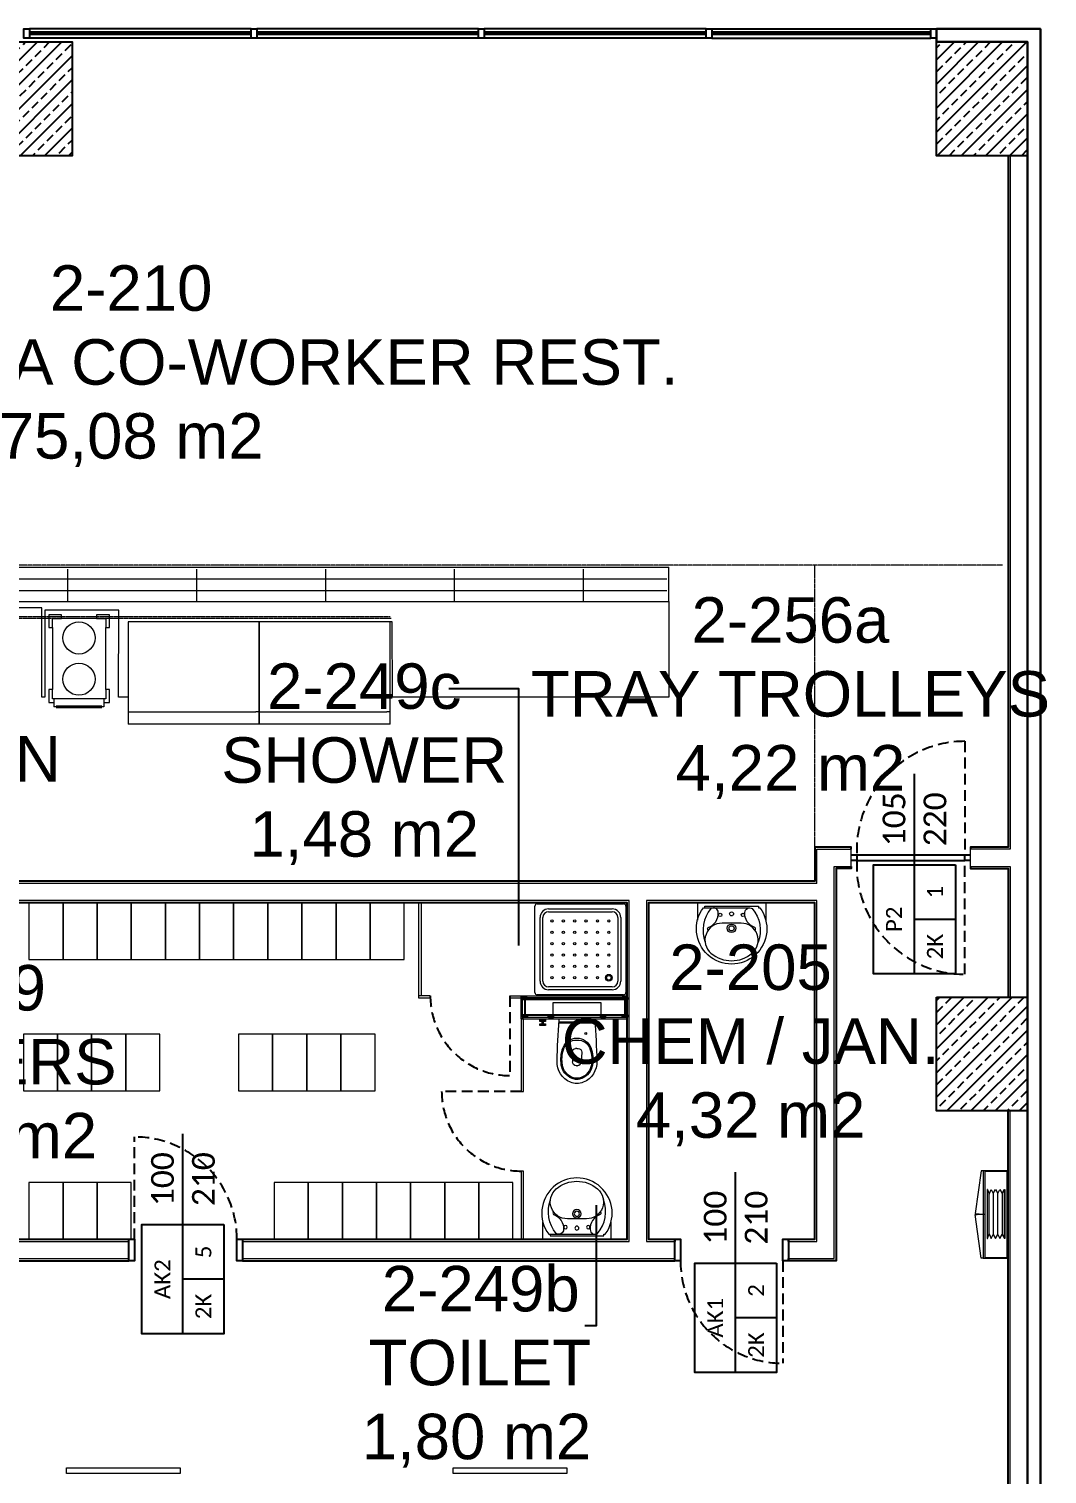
# Model space of a CAD drawing. Header units: metres. Extents: x -9891 to 773, y -8413 to 232.
# Drawn here: x -1716 to -821, y -1978 to -707 of the extents above; entities that cross this region are included whole.
import ezdxf
from ezdxf.enums import TextEntityAlignment as Align

# ---------------------------------------------------------------- set-up
doc = ezdxf.new("R2010")
doc.units = ezdxf.units.M
doc.header["$LTSCALE"] = 0.01
doc.header["$MEASUREMENT"] = 0
doc.linetypes.add('DASHED2', pattern=[9.525, 6.35, -3.175])
doc.linetypes.add('HIDDEN', pattern=[9.525, 6.35, -3.175])
doc.layers.get('0').update_dxf_attribs({"color": 30, "lineweight": 0})
for name, color, linetype in [('AG-02', 152, 'Continuous'), ('AG-DOOR', 2, 'Continuous'), ('AG-DOOR-NOTATION-WOODDEN', 60, 'Continuous'), ('AG-DOOR-OPENING', 9, 'HIDDEN'), ('AG-DOOR-POLYETHYLENE', 213, 'Continuous'), ('AG-PLASTER', 73, 'Continuous'), ('AG-STEEL', 122, 'Continuous'), ('AI-120', 4, 'Continuous'), ('V-0_Hatch_Concrete', 252, 'Continuous'), ('V-2_Column', 160, 'Continuous')]:
    doc.layers.add(name, color=color, linetype=linetype)
for name, color, linetype, lineweight in [('AG-FIRE-HOSE', 1, 'Continuous', 0), ('AG-Furniture', 9, 'Continuous', 9), ('AG-Wall', 4, 'Continuous', 20), ('AG-Wall-Cold Room Panel', 1, 'Continuous', 18), ('AG-WALL-GYP-GREEN', 83, 'Continuous', 20), ('AI-040', 2, 'Continuous', 20), ('AI-040 @ 250', 2, 'Continuous', 20), ('Cephe Duvarı', 3, 'Continuous', 30), ('SP1-Equipment', 4, 'Continuous', 9), ('SP2-Flooring', 4, 'DASHED2', 9)]:
    doc.layers.add(name, color=color, linetype=linetype, lineweight=lineweight)
doc.styles.add('ARIAL', font='arial.ttf', dxfattribs={"width": 0.9})
doc.styles.add('CALIBRI LIGHT', font='calibril.ttf')

# ---------------------------------------------------------------- blocks, each defined once
blk = doc.blocks.new('150714_ARSA$0$KOLON 80X120')
at = {"layer": 'V-0_Hatch_Concrete'}
h = blk.add_hatch(dxfattribs=at)
h.set_pattern_fill('ANSI33', color=256, scale=60)
h.set_pattern_definition([(45, (-19036.79, -4512.143), (-10.606602, 10.606602), []), (45, (-19026.183, -4512.143), (-10.606602, 10.606602), [7.5, -3.75])])
h.paths.add_polyline_path([(0, 100), (80, 100), (80, 0), (0, 0)])
at = {"layer": 'V-2_Column'}
blk.add_lwpolyline([(0, 100), (80, 100), (80, 0), (0, 0), (0, 100)], dxfattribs=at)
blk = doc.blocks.new('Slab_10_1', base_point=(-17693, -5462))
at = {"layer": 'SP1-Equipment', "color": 7, "linetype": 'Continuous', "lineweight": 18, "flags": 128}
blk.add_lwpolyline([(-17693, -5462), (-17693, -4620), (-7755, -4620), (-7755, -5462), (-10184, -5462), (-10187, -4801), (-11388, -4801), (-11469, -4801), (-12508, -4801), (-12508, -5462), (-12591, -5462), (-12589, -4698), (-13239, -4698), (-13239, -5462), (-13268, -5462), (-13268, -4675), (-16239, -4675), (-16239, -5462), (-16442, -5462), (-16439, -4694), (-17589, -4694), (-17587, -5462)], close=True, dxfattribs=at)
blk = doc.blocks.new('Wall_174_1', base_point=(-16439, -4766))
at = {"layer": 'SP1-Equipment', "color": 7, "linetype": 'DASHED2', "lineweight": 20}
for p, q in [((-10205, -4756), (-16439, -4756)), ((-16439, -4756), (-16439, -4766)), ((-16439, -4766), (-10195, -4766))]:
    blk.add_line(p, q, dxfattribs=at)
blk = doc.blocks.new('Wall_225_1', base_point=(-12794, -7049))
at = {"layer": 'SP1-Equipment', "color": 7, "linetype": 'Continuous', "lineweight": 13}
for p, q in [((-12794, -7049), (-12794, -7549)), ((-12494, -7049), (-12794, -7049)), ((-12494, -7549), (-12494, -7049)), ((-12794, -7549), (-12494, -7549))]:
    blk.add_line(p, q, dxfattribs=at)
blk = doc.blocks.new('Wall_226_1', base_point=(-13094, -7049))
at = {"layer": 'SP1-Equipment', "color": 7, "linetype": 'Continuous', "lineweight": 13}
for p, q in [((-13094, -7049), (-13094, -7549)), ((-12794, -7049), (-13094, -7049)), ((-12794, -7549), (-12794, -7049)), ((-13094, -7549), (-12794, -7549))]:
    blk.add_line(p, q, dxfattribs=at)
blk = doc.blocks.new('Wall_227_1', base_point=(-13394, -7049))
at = {"layer": 'SP1-Equipment', "color": 7, "linetype": 'Continuous', "lineweight": 13}
for p, q in [((-13394, -7049), (-13394, -7549)), ((-13094, -7049), (-13394, -7049)), ((-13094, -7549), (-13094, -7049)), ((-13394, -7549), (-13094, -7549))]:
    blk.add_line(p, q, dxfattribs=at)
blk = doc.blocks.new('Wall_228_1', base_point=(-12494, -7049))
at = {"layer": 'SP1-Equipment', "color": 7, "linetype": 'Continuous', "lineweight": 13}
for p, q in [((-12494, -7049), (-12494, -7549)), ((-12194, -7049), (-12494, -7049)), ((-12194, -7549), (-12194, -7049)), ((-12494, -7549), (-12194, -7549))]:
    blk.add_line(p, q, dxfattribs=at)
blk = doc.blocks.new('Wall_264_1', base_point=(-11294, -7049))
at = {"layer": 'SP1-Equipment', "color": 7, "linetype": 'Continuous', "lineweight": 13}
for p, q in [((-11294, -7049), (-11294, -7549)), ((-10994, -7049), (-11294, -7049)), ((-10994, -7549), (-10994, -7049)), ((-11294, -7549), (-10994, -7549))]:
    blk.add_line(p, q, dxfattribs=at)
blk = doc.blocks.new('Wall_265_1', base_point=(-11594, -7049))
at = {"layer": 'SP1-Equipment', "color": 7, "linetype": 'Continuous', "lineweight": 13}
for p, q in [((-11594, -7049), (-11594, -7549)), ((-11294, -7049), (-11594, -7049)), ((-11294, -7549), (-11294, -7049)), ((-11594, -7549), (-11294, -7549))]:
    blk.add_line(p, q, dxfattribs=at)
blk = doc.blocks.new('Wall_266_1', base_point=(-11894, -7049))
at = {"layer": 'SP1-Equipment', "color": 7, "linetype": 'Continuous', "lineweight": 13}
for p, q in [((-11894, -7049), (-11894, -7549)), ((-11594, -7049), (-11894, -7049)), ((-11594, -7549), (-11594, -7049)), ((-11894, -7549), (-11594, -7549))]:
    blk.add_line(p, q, dxfattribs=at)
blk = doc.blocks.new('Wall_267_1', base_point=(-10994, -7049))
at = {"layer": 'SP1-Equipment', "color": 7, "linetype": 'Continuous', "lineweight": 13}
for p, q in [((-10994, -7049), (-10994, -7549)), ((-10694, -7049), (-10994, -7049)), ((-10694, -7549), (-10694, -7049)), ((-10994, -7549), (-10694, -7549))]:
    blk.add_line(p, q, dxfattribs=at)
blk = doc.blocks.new('Wall_268_1', base_point=(-12194, -7049))
at = {"layer": 'SP1-Equipment', "color": 7, "linetype": 'Continuous', "lineweight": 13}
for p, q in [((-12194, -7049), (-12194, -7549)), ((-11894, -7049), (-12194, -7049)), ((-11894, -7549), (-11894, -7049)), ((-12194, -7549), (-11894, -7549))]:
    blk.add_line(p, q, dxfattribs=at)
blk = doc.blocks.new('Wall_269_1', base_point=(-10694, -7049))
at = {"layer": 'SP1-Equipment', "color": 7, "linetype": 'Continuous', "lineweight": 13}
for p, q in [((-10694, -7049), (-10694, -7549)), ((-10394, -7049), (-10694, -7049)), ((-10394, -7549), (-10394, -7049)), ((-10694, -7549), (-10394, -7549))]:
    blk.add_line(p, q, dxfattribs=at)
blk = doc.blocks.new('Wall_270_1', base_point=(-10394, -7049))
at = {"layer": 'SP1-Equipment', "color": 7, "linetype": 'Continuous', "lineweight": 13}
for p, q in [((-10394, -7049), (-10394, -7549)), ((-10094, -7049), (-10394, -7049)), ((-10094, -7549), (-10094, -7049)), ((-10394, -7549), (-10094, -7549))]:
    blk.add_line(p, q, dxfattribs=at)
blk = doc.blocks.new('Wall_306_1', base_point=(-12837, -8225))
at = {"layer": 'SP1-Equipment', "color": 7, "linetype": 'Continuous', "lineweight": 13}
for p, q in [((-12837, -8225), (-12837, -8725)), ((-12537, -8225), (-12837, -8225)), ((-12537, -8725), (-12537, -8225)), ((-12837, -8725), (-12537, -8725))]:
    blk.add_line(p, q, dxfattribs=at)
blk = doc.blocks.new('Wall_307_1', base_point=(-13137, -8225))
at = {"layer": 'SP1-Equipment', "color": 7, "linetype": 'Continuous', "lineweight": 13}
for p, q in [((-13137, -8225), (-13137, -8725)), ((-12837, -8225), (-13137, -8225)), ((-12837, -8725), (-12837, -8225)), ((-13137, -8725), (-12837, -8725))]:
    blk.add_line(p, q, dxfattribs=at)
blk = doc.blocks.new('Wall_308_1', base_point=(-12537, -8225))
at = {"layer": 'SP1-Equipment', "color": 7, "linetype": 'Continuous', "lineweight": 13}
for p, q in [((-12537, -8225), (-12537, -8725)), ((-12237, -8225), (-12537, -8225)), ((-12237, -8725), (-12237, -8225)), ((-12537, -8725), (-12237, -8725))]:
    blk.add_line(p, q, dxfattribs=at)
blk = doc.blocks.new('Wall_309_1', base_point=(-13437, -8225))
at = {"layer": 'SP1-Equipment', "color": 7, "linetype": 'Continuous', "lineweight": 13}
for p, q in [((-13437, -8225), (-13437, -8725)), ((-13137, -8225), (-13437, -8225)), ((-13137, -8725), (-13137, -8225)), ((-13437, -8725), (-13137, -8725))]:
    blk.add_line(p, q, dxfattribs=at)
blk = doc.blocks.new('Wall_310_1', base_point=(-10946, -8225))
at = {"layer": 'SP1-Equipment', "color": 7, "linetype": 'Continuous', "lineweight": 13}
for p, q in [((-10946, -8225), (-10946, -8725)), ((-10646, -8225), (-10946, -8225)), ((-10646, -8725), (-10646, -8225)), ((-10946, -8725), (-10646, -8725))]:
    blk.add_line(p, q, dxfattribs=at)
blk = doc.blocks.new('Wall_311_1', base_point=(-11246, -8225))
at = {"layer": 'SP1-Equipment', "color": 7, "linetype": 'Continuous', "lineweight": 13}
for p, q in [((-11246, -8225), (-11246, -8725)), ((-10946, -8225), (-11246, -8225)), ((-10946, -8725), (-10946, -8225)), ((-11246, -8725), (-10946, -8725))]:
    blk.add_line(p, q, dxfattribs=at)
blk = doc.blocks.new('Wall_312_1', base_point=(-10646, -8225))
at = {"layer": 'SP1-Equipment', "color": 7, "linetype": 'Continuous', "lineweight": 13}
for p, q in [((-10646, -8225), (-10646, -8725)), ((-10346, -8225), (-10646, -8225)), ((-10346, -8725), (-10346, -8225)), ((-10646, -8725), (-10346, -8725))]:
    blk.add_line(p, q, dxfattribs=at)
blk = doc.blocks.new('Wall_313_1', base_point=(-11546, -8225))
at = {"layer": 'SP1-Equipment', "color": 7, "linetype": 'Continuous', "lineweight": 13}
for p, q in [((-11546, -8225), (-11546, -8725)), ((-11246, -8225), (-11546, -8225)), ((-11246, -8725), (-11246, -8225)), ((-11546, -8725), (-11246, -8725))]:
    blk.add_line(p, q, dxfattribs=at)
blk = doc.blocks.new('Plate dispenser')
at = {"layer": 'SP1-Equipment', "color": 7, "linetype": 'Continuous', "lineweight": 20}
for p, q in [((112, 805), (0, 805)), ((0, 805), (0, 693)), ((32, 773), (112, 773)), ((32, 693), (32, 773)), ((112, 773), (112, 805)), ((421, 773), (112, 773)), ((533, 805), (421, 805)), ((421, 805), (421, 773)), ((421, 773), (501, 773)), ((501, 773), (501, 693)), ((533, 693), (533, 805)), ((0, 693), (32, 693)), ((32, 693), (32, 150)), ((501, 150), (501, 693)), ((501, 693), (533, 693)), ((32, 150), (0, 150)), ((0, 150), (0, 38)), ((32, 70), (32, 150)), ((533, 150), (501, 150)), ((501, 150), (501, 70)), ((533, 38), (533, 150)), ((0, 38), (46, 38)), ((501, 70), (32, 70)), ((46, 70), (46, 0)), ((66, 0), (46, 0)), ((112, 70), (66, 70)), ((466, 70), (421, 70)), ((486, 70), (486, 0)), ((486, 38), (533, 38)), ((486, 0), (466, 0))]:
    blk.add_line(p, q, dxfattribs=at)
at = {"layer": 'SP1-Equipment', "color": 7, "linetype": 'Continuous', "lineweight": 40}
for q in [(66, 0), (466, 0)]:
    blk.add_line((66, 0), q, dxfattribs=at)
at = {"layer": 'SP1-Equipment', "color": 7, "linetype": 'Continuous', "lineweight": 13}
for centre in [(266, 603), (266, 241)]:
    blk.add_circle(centre, 141, dxfattribs=at)
blk = doc.blocks.new('Bain marie 3 right')
at = {"layer": 'SP1-Equipment', "color": 7, "linetype": 'Continuous', "lineweight": 20}
for p, q in [((0, 899), (0, 790)), ((0, 899), (1152, 899)), ((1152, 790), (1152, 899)), ((0, 790), (30, 790)), ((0, 790), (0, 790)), ((0, 790), (0, 0)), ((1099, 790), (30, 790)), ((1122, 790), (1099, 790)), ((1152, 790), (1122, 790)), ((1152, 0), (1152, 790)), ((0, 0), (1099, 0)), ((1099, 0), (1152, 0))]:
    blk.add_line(p, q, dxfattribs=at)
blk = doc.blocks.new('Tray rail long straight')
at = {"layer": 'SP1-Equipment', "color": 7, "linetype": 'Continuous', "lineweight": 13}
for p, q in [((0, 8773), (300, 8773)), ((94, 15), (94, 8758)), ((197, 15), (197, 8758)), ((300, 0), (300, 8773)), ((0, 7662), (285, 7662)), ((285, 7662), (285, 7662)), ((0, 6662), (285, 6662)), ((0, 5691), (285, 5691)), ((0, 4662), (285, 4662)), ((0, 3662), (285, 3662)), ((0, 2662), (285, 2662)), ((0, 1662), (285, 1662)), ((0, 662), (285, 662)), ((0, 0), (301, 0))]:
    blk.add_line(p, q, dxfattribs=at)
blk = doc.blocks.new('Wall_291_1', base_point=(-13362, -9550))
at = {"layer": 'SP1-Equipment', "color": 7, "linetype": 'Continuous', "lineweight": 13}
for p, q in [((-13362, -9550), (-13362, -10050)), ((-13062, -9550), (-13362, -9550)), ((-13062, -10050), (-13062, -9550)), ((-13362, -10050), (-13062, -10050))]:
    blk.add_line(p, q, dxfattribs=at)
blk = doc.blocks.new('Wall_293_1', base_point=(-12762, -9550))
at = {"layer": 'SP1-Equipment', "color": 7, "linetype": 'Continuous', "lineweight": 13}
for p, q in [((-12762, -9550), (-12762, -10050)), ((-12462, -9550), (-12762, -9550)), ((-12462, -10050), (-12462, -9550)), ((-12762, -10050), (-12462, -10050))]:
    blk.add_line(p, q, dxfattribs=at)
blk = doc.blocks.new('Wall_294_1', base_point=(-13062, -9550))
at = {"layer": 'SP1-Equipment', "color": 7, "linetype": 'Continuous', "lineweight": 13}
for p, q in [((-13062, -9550), (-13062, -10050)), ((-12762, -9550), (-13062, -9550)), ((-12762, -10050), (-12762, -9550)), ((-13062, -10050), (-12762, -10050))]:
    blk.add_line(p, q, dxfattribs=at)
blk = doc.blocks.new('Wall_295_1', base_point=(-10606, -9550))
at = {"layer": 'SP1-Equipment', "color": 7, "linetype": 'Continuous', "lineweight": 13}
for p, q in [((-10606, -9550), (-10606, -10050)), ((-10306, -9550), (-10606, -9550)), ((-10306, -10050), (-10306, -9550)), ((-10606, -10050), (-10306, -10050))]:
    blk.add_line(p, q, dxfattribs=at)
blk = doc.blocks.new('Wall_296_1', base_point=(-10906, -9550))
at = {"layer": 'SP1-Equipment', "color": 7, "linetype": 'Continuous', "lineweight": 13}
for p, q in [((-10906, -9550), (-10906, -10050)), ((-10606, -9550), (-10906, -9550)), ((-10606, -10050), (-10606, -9550)), ((-10906, -10050), (-10606, -10050))]:
    blk.add_line(p, q, dxfattribs=at)
blk = doc.blocks.new('Wall_297_1', base_point=(-10006, -9550))
at = {"layer": 'SP1-Equipment', "color": 7, "linetype": 'Continuous', "lineweight": 13}
for p, q in [((-10006, -9550), (-10006, -10050)), ((-9706, -9550), (-10006, -9550)), ((-9706, -10050), (-9706, -9550)), ((-10006, -10050), (-9706, -10050))]:
    blk.add_line(p, q, dxfattribs=at)
blk = doc.blocks.new('Wall_298_1', base_point=(-10306, -9550))
at = {"layer": 'SP1-Equipment', "color": 7, "linetype": 'Continuous', "lineweight": 13}
for p, q in [((-10306, -9550), (-10306, -10050)), ((-10006, -9550), (-10306, -9550)), ((-10006, -10050), (-10006, -9550)), ((-10306, -10050), (-10006, -10050))]:
    blk.add_line(p, q, dxfattribs=at)
blk = doc.blocks.new('Wall_299_1', base_point=(-9406, -9550))
at = {"layer": 'SP1-Equipment', "color": 7, "linetype": 'Continuous', "lineweight": 13}
for p, q in [((-9406, -9550), (-9406, -10050)), ((-9106, -9550), (-9406, -9550)), ((-9106, -10050), (-9106, -9550)), ((-9406, -10050), (-9106, -10050))]:
    blk.add_line(p, q, dxfattribs=at)
blk = doc.blocks.new('Wall_300_1', base_point=(-9706, -9550))
at = {"layer": 'SP1-Equipment', "color": 7, "linetype": 'Continuous', "lineweight": 13}
for p, q in [((-9706, -9550), (-9706, -10050)), ((-9406, -9550), (-9706, -9550)), ((-9406, -10050), (-9406, -9550)), ((-9706, -10050), (-9406, -10050))]:
    blk.add_line(p, q, dxfattribs=at)
blk = doc.blocks.new('Wall_301_1', base_point=(-11206, -9550))
at = {"layer": 'SP1-Equipment', "color": 7, "linetype": 'Continuous', "lineweight": 13}
for p, q in [((-11206, -9550), (-11206, -10050)), ((-10906, -9550), (-11206, -9550)), ((-10906, -10050), (-10906, -9550)), ((-11206, -10050), (-10906, -10050))]:
    blk.add_line(p, q, dxfattribs=at)
blk = doc.blocks.new('A$C10196342')
at = {"layer": 'SP1-Equipment', "color": 7, "linetype": 'Continuous', "lineweight": 13, "xscale": 0.9977159984263106, "yscale": 1.132937581788915, "zscale": 999.9999999999994, "rotation": 90}
blk.add_blockref('Tray rail long straight', (-2355, -3920), dxfattribs=at)
at = {"layer": 'SP1-Equipment', "color": 7, "linetype": 'Continuous', "lineweight": 18}
blk.add_blockref('Slab_10_1', (-12293, -4762), dxfattribs=at)
at = {"layer": 'SP1-Equipment', "color": 7, "lineweight": 35}
blk.add_blockref('Wall_174_1', (-11039, -4066), dxfattribs=at)
at = {"layer": 'SP1-Equipment', "color": 7, "linetype": 'Continuous', "lineweight": 20, "yscale": 1.003287636965597, "zscale": 999.9999999999994}
blk.add_blockref('Plate dispenser', (-7806, -4846), dxfattribs=at)
at = {"layer": 'SP1-Equipment', "color": 7, "linetype": 'Continuous', "lineweight": 20, "xscale": 1.000068868895937, "zscale": 999.9999999999994, "rotation": 180}
for p in [(-5956, -4101), (-4803, -4101)]:
    blk.add_blockref('Bain marie 3 right', p, dxfattribs=at)
at = {"layer": 'SP1-Equipment', "color": 7, "lineweight": 13}
for name, p in [('Wall_227_1', (-7980, -6570)), ('Wall_226_1', (-7680, -6570)), ('Wall_225_1', (-7380, -6570)), ('Wall_228_1', (-7080, -6570)), ('Wall_268_1', (-6780, -6570)), ('Wall_266_1', (-6480, -6570)), ('Wall_265_1', (-6180, -6570)), ('Wall_264_1', (-5880, -6570)), ('Wall_267_1', (-5580, -6570)), ('Wall_269_1', (-5280, -6570)), ('Wall_270_1', (-4980, -6570)), ('Wall_309_1', (-8029, -7725)), ('Wall_307_1', (-7729, -7725)), ('Wall_306_1', (-7429, -7725)), ('Wall_308_1', (-7129, -7725)), ('Wall_313_1', (-6137, -7725)), ('Wall_311_1', (-5837, -7725)), ('Wall_310_1', (-5537, -7725)), ('Wall_312_1', (-5237, -7725)), ('Wall_291_1', (-7980, -9030)), ('Wall_294_1', (-7680, -9030)), ('Wall_293_1', (-7380, -9030)), ('Wall_301_1', (-5824, -9030)), ('Wall_296_1', (-5524, -9030)), ('Wall_295_1', (-5224, -9030)), ('Wall_298_1', (-4924, -9030)), ('Wall_297_1', (-4624, -9030)), ('Wall_300_1', (-4324, -9030)), ('Wall_299_1', (-4024, -9030))]:
    blk.add_blockref(name, p, dxfattribs=at)
blk = doc.blocks.new('*U8')
at = {"style": 'ARIAL'}
for tag, p in [('NO', (1.676, 0.8)), ('MAHAL', (1.676, -1.8)), ('ALAN', (1.676, -4.4))]:
    blk.add_attdef(tag, text='', height=1.6, dxfattribs=at).set_placement(p, align=Align.MIDDLE_CENTER)
blk = doc.blocks.new('YD')
at = {"layer": 'AG-FIRE-HOSE'}
for p, q in [((-16.5, 21.4), (-16.5, 56.4)), ((-13, 56.9), (-13, 20.9)), ((-9, 20.9), (-9, 56.9)), ((-5.1, 56.9), (-5.1, 20.9)), ((-22, 38.9), (-20.4, 38.9))]:
    blk.add_line(p, q, dxfattribs=at)
for points in [[(-22, 77), (-23.6, 77), (-28.8, 39.4, 0.037389), (-22, 38.9, -23668932620.97506)], [(-22, 0), (-23.6, 0), (-28.8, 38.4, -0.037389), (-22, 38.9, 23668932620.97506)]]:
    blk.add_lwpolyline(points, format="xyb", dxfattribs=at)
for points in [[(-22, 0), (0, 0), (0, 77), (-22, 77), (-22, 0)], [(-18.1, 60.5), (-16.5, 56.4), (-14.9, 60.5), (-13, 56.9), (-11, 60.5), (-9, 56.9), (-7.1, 60.5), (-5.1, 56.9), (-3.1, 60.5)], [(-18.1, 17.3), (-16.5, 21.4), (-14.9, 17.3), (-13, 20.9), (-11, 17.3), (-9, 20.9), (-7.1, 17.3), (-5.1, 20.9), (-3.1, 17.3)]]:
    blk.add_lwpolyline(points, dxfattribs=at)
for points in [[(-20.4, 0.8), (-0.8, 0.8), (-0.8, 76.2), (-20.4, 76.2)], [(-18.5, 17.3), (-18.1, 17.3), (-18.1, 60.5), (-18.5, 60.5)], [(-3.1, 60.5), (-2.8, 60.5), (-2.8, 17.3), (-3.1, 17.3)]]:
    blk.add_lwpolyline(points, close=True, dxfattribs=at)
blk = doc.blocks.new('KAPI-100_2')
at = {"layer": 'AG-DOOR', "ltscale": 0.3}
for points in [[(-24, 95), (-24, 100), (-5, 100), (-5, 95)], [(-24, 0), (-24, 5), (-5, 5), (-5, 0)]]:
    blk.add_lwpolyline(points, close=True, dxfattribs=at)
at = {"layer": 'AG-DOOR-OPENING', "ltscale": 150}
blk.add_lwpolyline([(-24, 5), (-114, 5)], dxfattribs=at)
blk.add_arc((-24, 5), 90, 90, 180, dxfattribs=at)
blk = doc.blocks.new('*U188')
blk.add_lwpolyline([(1000, -450), (2200, -450), (2200, 450), (1000, 450)], close=True)
for points in [[(2200, 0), (0, 0)], [(1600, -450), (1600, 0)]]:
    blk.add_lwpolyline(points)
at = {"style": 'CALIBRI LIGHT'}
for tag, height, p in [('GENİŞLİK', 250, (500, 225)), ('KAPIKODU', 175, (1600, 225)), ('YÜKSEKLİK', 250, (500, -225)), ('KATTAKI.SAYISI', 175, (1300, -225)), ('BULUNDUGU.KAT', 175, (1900, -225))]:
    blk.add_attdef(tag, text='', height=height, dxfattribs=at).set_placement(p, align=Align.MIDDLE_CENTER)
blk = doc.blocks.new('KAPI-105')
at = {"layer": 'AG-DOOR', "ltscale": 1000}
for p, q in [((-100, 5), (-5, 5)), ((-100, 0), (-5, 0))]:
    blk.add_line(p, q, dxfattribs=at)
for points in [[(-105, 5), (-100, 5), (-100, 0), (-105, 0)], [(0, 0), (-5, 0), (-5, 5), (0, 5)]]:
    blk.add_lwpolyline(points, dxfattribs=at)
at = {"layer": 'AG-DOOR-OPENING', "ltscale": 150}
for p, q in [((-5, 105), (-5, 5)), ((-5, -99.9), (-5, 0))]:
    blk.add_line(p, q, dxfattribs=at)
for centre, start, end in [((-4.3, 9.2), 90.4474, 182.4901), ((-4.3, -4.2), 177.5085, 269.604)]:
    blk.add_arc(centre, 95.8, start, end, dxfattribs=at)
blk = doc.blocks.new('A$C365753B7')
at = {"ltscale": 1000}
for p, q in [((-357, -323), (-357, 437)), ((-337, 457), (423, 457)), ((-237, 412), (323, 412)), ((-237, 387), (323, 387)), ((443, 437), (443, -323)), ((-312, -223), (-312, 337)), ((-287, -223), (-287, 337)), ((373, 337), (373, -223)), ((398, 337), (398, -223)), ((423, -343), (-337, -343)), ((323, -273), (-237, -273)), ((323, -298), (-237, -298))]:
    blk.add_line(p, q, dxfattribs=at)
for centre, radius in [((-207, 307), 10), ((-107, 307), 10), ((-7, 307), 10), ((93, 307), 10), ((193, 307), 10), ((293, 307), 10), ((-207, 207), 10), ((-107, 207), 10), ((-7, 207), 10), ((93, 207), 10), ((193, 207), 10), ((293, 207), 10), ((-207, 107), 10), ((-207, 7), 10), ((-107, 107), 10), ((-107, 7), 10), ((-7, 107), 10), ((-7, 7), 10), ((93, 107), 10), ((93, 7), 10), ((193, 107), 10), ((193, 7), 10), ((293, 107), 10), ((293, 7), 10), ((-207, -93), 10), ((-107, -93), 10), ((-7, -93), 10), ((93, -93), 10), ((193, -93), 10), ((293, -93), 10), ((-207, -193), 10), ((-107, -193), 10), ((-7, -193), 10), ((93, -193), 10), ((193, -193), 10), ((293, -193), 30), ((293, -193), 20)]:
    blk.add_circle(centre, radius, dxfattribs=at)
for centre, radius, start, end in [((-337, 437), 20, 90, 180), ((-237, 337), 75, 90, 180), ((-237, 337), 50, 90, 180), ((323, 337), 75, 0, 90), ((323, 337), 50, 0, 90), ((423, 437), 20, 0, 90), ((-237, -223), 75, 180, 270), ((-237, -223), 50, 180, 270), ((323, -223), 50, 270, 0), ((323, -223), 75, 270, 0), ((-337, -323), 20, 180, 270), ((423, -323), 20, 270, 0)]:
    blk.add_arc(centre, radius, start, end, dxfattribs=at)
blk = doc.blocks.new('gomme-klozet')
for p, q in [((35, 306), (15, 306)), ((35, 296), (15, 296)), ((20, -156), (20, 158)), ((28, -156), (28, 158)), ((253, 1), (253, 12)), ((253, 1), (253, -11)), ((284, 42), (369, 40)), ((403, 5), (403, 1)), ((403, 1), (403, 5)), ((403, 1), (403, -3)), ((403, -3), (403, 1)), ((284, -41), (369, -38))]:
    blk.add_line(p, q)
for points in [[(0, 326), (0, 276), (15, 276), (15, 326)], [(35, 326), (35, 276), (50, 276), (50, 326)], [(-152, 211), (-152, -209), (-42, -209), (-42, 211)]]:
    blk.add_lwpolyline(points, close=True)
for centre, radius, start, end in [((453, -4824), 5000, 91.0318, 95.194), ((350, -158), 300, 80.8719, 110.5799), ((350, -158), 290, 80.8719, 107.1273), ((373, -14), 190, 22.0243, 93.1129), ((373, -14), 144, 22.0243, 80.8719), ((373, -14), 154, 22.0243, 80.8719), ((120, 78), 7.5, 90, 270), ((120, 78), 7.5, 270, 90), ((290, 1), 130, 110.5799, 180), ((290, 1), 130, 180, 249.4201), ((289, 12), 110, 103.1933, 185.6824), ((289, -10), 110, 174.3176, 256.8067), ((283, 12), 30, 88.293, 180), ((368, 5), 35, 0, 88.293), ((410, 1), 104, 0, 22.0243), ((410, 1), 104, 337.9757, 0), ((410, 1), 114, 0, 22.0243), ((410, 1), 114, 337.9757, 0), ((410, 1), 150, 0, 22.0243), ((410, 1), 150, 337.9757, 0), ((120, -77), 7.5, 90, 270), ((120, -77), 7.5, 270, 90), ((350, 160), 300, 249.4201, 279.1281), ((283, -11), 30, 180, 271.707), ((350, 160), 290, 252.8727, 279.1281), ((373, 16), 190, 266.8871, 337.9757), ((368, -3), 35, 271.707, 0), ((373, 16), 144, 279.1281, 337.9757), ((373, 16), 154, 279.1281, 337.9757), ((453, 4825), 5000, 264.806, 268.9682)]:
    blk.add_arc(centre, radius, start, end)
at = {"layer": 'AG-STEEL'}
for points in [[(-22, 251), (-42, 251), (-42, 211), (-22, 211)], [(-22, 251), (-42, 251), (-42, 211), (-22, 211)], [(-25, 249), (-41, 249), (-41, 213), (-25, 213)], [(-25, 249), (-41, 249), (-41, 213), (-25, 213)], [(-22, -209), (-42, -209), (-42, -249), (-22, -249)], [(-22, -209), (-42, -209), (-42, -249), (-22, -249)], [(-25, -211), (-41, -211), (-41, -247), (-25, -247)], [(-25, -211), (-41, -211), (-41, -247), (-25, -247)]]:
    blk.add_lwpolyline(points, close=True, dxfattribs=at)
blk = doc.blocks.new('A$C43686071')
for p, q in [((54, 61), (38.8, 61)), ((49.5, 54.6), (49.5, 16)), ((54, 1), (38.8, 1))]:
    blk.add_line(p, q)
for points in [[(51, 7.3), (49.5, 7.3), (49.5, 6.1, -1.989975), (49.5, 55.8), (49.5, 54.6), (51, 54.6)], [(9.6, 12.9, 0.69845), (36, 22.6), (36, 39.4, 0.69845), (9.6, 49.1, 0.366646), (9.6, 12.9)]]:
    blk.add_lwpolyline(points, format="xyb", close=True)
for points in [[(29.7, 51.6, -0.361215), (32.3, 51.6, 0.349763), (45.5, 42.7, 0.574856), (48.9, 49.1, 0.271647), (19.2, 54.2, 0.271647)], [(29.7, 10.3, 0.361215), (32.3, 10.4, -0.349763), (45.5, 19.3, -0.574856), (48.9, 12.8, -0.271647), (19.2, 7.7, -0.271647)]]:
    blk.add_lwpolyline(points, format="xyb")
for centre, radius in [((43.3, 41), 1.5), ((31.5, 31), 3.75), ((31.5, 31), 2.25), ((44.2, 31), 1.75), ((43.3, 21), 1.5)]:
    blk.add_circle(centre, radius)

msp = doc.modelspace()

# ---------------------------------------------------------------- linework, layer by layer
at = {"layer": 'AG-PLASTER'}
for points in [[(-855.4, -818.1), (-855.4, -1426.1), (-888.4, -1426.1), (-888.4, -1428.1)], [(-993.4, -1428.1), (-993.4, -1426.1), (-1025.4, -1426.1), (-1025.4, -1456.1), (-2251.4, -1456.1), (-2251.4, -1178.1), (-2270.4, -1178.1), (-2270.4, -1456.1), (-2570.4, -1456.1), (-2570.4, -1771.1), (-2588.4, -1771.1)], [(-993.4, -1443.1), (-993.4, -1445.1), (-1006.4, -1445.1), (-1006.4, -1790.1), (-1048.4, -1790.1), (-1048.4, -1788.1)], [(-888.4, -1443.1), (-888.4, -1445.1), (-855.4, -1445.1), (-855.4, -1558.1)], [(-1528.4, -1771.1), (-1190.4, -1771.1), (-1190.4, -1475.1), (-1926.4, -1475.1), (-1926.4, -1771.1), (-1628.4, -1771.1)], [(-1048.4, -1773.1), (-1048.4, -1771.1), (-1025.4, -1771.1), (-1025.4, -1475.1), (-1171.4, -1475.1), (-1171.4, -1771.1), (-1148.4, -1771.1), (-1148.4, -1773.1)], [(-855.4, -2398.1), (-855.4, -1658.1)], [(-2143.4, -1790.1), (-1628.4, -1790.1)], [(-1528.4, -1790.1), (-1148.4, -1790.1), (-1148.4, -1788.1)]]:
    msp.add_lwpolyline(points, dxfattribs=at)
at = {"layer": 'AG-Wall'}
for p, q in [((-993.4, -1443.1), (-993.4, -1428.1)), ((-888.4, -1443.1), (-888.4, -1428.1)), ((-1008.4, -1788.1), (-1008.4, -1443.1)), ((-1008.4, -1443.1), (-993.4, -1443.1)), ((-1628.4, -1773.1), (-1628.4, -1788.1)), ((-1528.4, -1773.1), (-1528.4, -1788.1)), ((-1048.4, -1773.1), (-1048.4, -1788.1)), ((-1048.4, -1788.1), (-1008.4, -1788.1))]:
    msp.add_line(p, q, dxfattribs=at)
for points in [[(-853.4, -1558.1), (-838.4, -1558.1), (-838.4, -818.1), (-853.4, -818.1), (-853.4, -1428.1), (-888.4, -1428.1)], [(-1023.4, -1458.1), (-1023.4, -1428.1), (-993.4, -1428.1)], [(-888.4, -1443.1), (-853.4, -1443.1), (-853.4, -1558.1)], [(-1023.4, -1458.1), (-2253.4, -1458.1)], [(-1528.4, -1773.1), (-1188.4, -1773.1), (-1188.4, -1473.1), (-1928.4, -1473.1), (-1928.4, -1773.1), (-1628.4, -1773.1)], [(-1048.4, -1773.1), (-1023.4, -1773.1), (-1023.4, -1473.1), (-1173.4, -1473.1), (-1173.4, -1773.1), (-1148.4, -1773.1)], [(-853.4, -2398.1), (-853.4, -1658.1), (-838.4, -1658.1), (-838.4, -2398.1), (-853.4, -2398.1)], [(-2143.4, -1788.1), (-1628.4, -1788.1)], [(-2143.4, -1788.1), (-1628.4, -1788.1)], [(-1528.4, -1788.1), (-1148.4, -1788.1)], [(-1528.4, -1788.1), (-1148.4, -1788.1)]]:
    msp.add_lwpolyline(points, dxfattribs=at)
at = {"layer": 'AG-Wall-Cold Room Panel', "ltscale": 1000}
for points in [[(-1683.4, -1972.1), (-1583.4, -1972.1), (-1583.4, -1977.1), (-1683.4, -1977.1)], [(-1343.4, -1972.1), (-1243.4, -1972.1), (-1243.4, -1977.1), (-1343.4, -1977.1)]]:
    msp.add_lwpolyline(points, close=True, dxfattribs=at)
at = {"layer": 'AI-120', "linetype": 'Continuous', "lineweight": -3}
for p, q in [((-1520.9, -706.6), (-1715.9, -706.6)), ((-1320.9, -706.6), (-1515.9, -706.6)), ((-1120.9, -706.6), (-1315.9, -706.6)), ((-1115.9, -706.6), (-923.4, -706.6)), ((-1520.9, -714.6), (-1715.9, -714.6)), ((-1320.9, -714.6), (-1515.9, -714.6)), ((-1120.9, -714.6), (-1315.9, -714.6)), ((-1115.9, -714.6), (-923.4, -714.6))]:
    msp.add_line(p, q, dxfattribs=at)
for points in [[(-1715.9, -706.6), (-1715.9, -714.6), (-1720.9, -714.6), (-1720.9, -706.6)], [(-1515.9, -706.6), (-1515.9, -714.6), (-1520.9, -714.6), (-1520.9, -706.6)], [(-1315.9, -706.6), (-1315.9, -714.6), (-1320.9, -714.6), (-1320.9, -706.6)], [(-1115.9, -706.6), (-1115.9, -714.6), (-1120.9, -714.6), (-1120.9, -706.6)], [(-918.4, -706.6), (-918.4, -714.6), (-923.4, -714.6), (-923.4, -706.6)]]:
    msp.add_lwpolyline(points, close=True, dxfattribs=at)
for points in [[(-1520.9, -709.6), (-1715.9, -709.6)], [(-1715.9, -710), (-1520.9, -710)], [(-1715.9, -711.2), (-1520.9, -711.2)], [(-1520.9, -711.6), (-1715.9, -711.6)], [(-1320.9, -709.6), (-1515.9, -709.6)], [(-1515.9, -710), (-1320.9, -710)], [(-1515.9, -711.2), (-1320.9, -711.2)], [(-1320.9, -711.6), (-1515.9, -711.6)], [(-1120.9, -709.6), (-1315.9, -709.6)], [(-1315.9, -710), (-1120.9, -710)], [(-1315.9, -711.2), (-1120.9, -711.2)], [(-1120.9, -711.6), (-1315.9, -711.6)], [(-923.4, -709.6), (-1115.9, -709.6)], [(-1115.9, -710), (-923.4, -710)], [(-1115.9, -711.2), (-923.4, -711.2)], [(-923.4, -711.6), (-1115.9, -711.6)]]:
    msp.add_lwpolyline(points, dxfattribs=at)
at = {"layer": 'Cephe Duvarı', "ltscale": 1000, "transparency": 33554687}
for p, q in [((-918.4, -718.1), (-838.4, -718.1)), ((-838.4, -718.1), (-838.4, -5173.6))]:
    msp.add_line(p, q, dxfattribs=at)
msp.add_lwpolyline([(-918.4, -718.1), (-918.4, -706.6), (-826.9, -706.6), (-826.9, -5175.6), (-838.4, -5175.6), (-838.4, -5173.6)], dxfattribs=at)
at = {"layer": 'SP2-Flooring', "color": 30}
msp.add_line((-1025.4, -1426.1), (-1025.4, -1178.1), dxfattribs=at)

# ---------------------------------------------------------------- block references
msp.add_blockref('KAPI-105', (-888.4, -1438.1))
at = {"layer": 'AG-DOOR-NOTATION-WOODDEN', "ltscale": 0.3}
ref = msp.add_blockref('*U188', (-1580.9, -1678.2), dxfattribs=dict(at, xscale=-0.08000000000000002, yscale=0.08000000000000002, zscale=0.08000000000000002, rotation=90))
ref.add_attrib('BULUNDUGU.KAT', '2K', dxfattribs={"layer": '0', "height": 14, "rotation": 90, "style": 'CALIBRI LIGHT'}).set_placement((-1562.9, -1830.2), align=Align.MIDDLE_CENTER)
ref.add_attrib('KATTAKI.SAYISI', '5', dxfattribs={"layer": '0', "height": 14, "rotation": 90, "style": 'CALIBRI LIGHT'}).set_placement((-1562.9, -1782.2), align=Align.MIDDLE_CENTER)
ref.add_attrib('KAPIKODU', 'AK2', dxfattribs={"layer": '0', "height": 14, "rotation": 90, "style": 'CALIBRI LIGHT'}).set_placement((-1598.9, -1806.2), align=Align.MIDDLE_CENTER)
ref.add_attrib('YÜKSEKLİK', '210', dxfattribs={"layer": '0', "height": 20, "rotation": 90, "style": 'CALIBRI LIGHT'}).set_placement((-1562.9, -1718.2), align=Align.MIDDLE_CENTER)
ref.add_attrib('GENİŞLİK', '100', dxfattribs={"layer": '0', "height": 20, "rotation": 90, "style": 'CALIBRI LIGHT'}).set_placement((-1598.9, -1718.2), align=Align.MIDDLE_CENTER)
ref = msp.add_blockref('*U188', (-1094.9, -1712.1), dxfattribs=dict(at, xscale=-0.08000000000000002, yscale=0.08000000000000002, zscale=0.08000000000000002, rotation=90))
ref.add_attrib('BULUNDUGU.KAT', '2K', dxfattribs={"layer": '0', "height": 14, "rotation": 90, "style": 'CALIBRI LIGHT'}).set_placement((-1076.9, -1864.1), align=Align.MIDDLE_CENTER)
ref.add_attrib('KATTAKI.SAYISI', '2', dxfattribs={"layer": '0', "height": 14, "rotation": 90, "style": 'CALIBRI LIGHT'}).set_placement((-1076.9, -1816.1), align=Align.MIDDLE_CENTER)
ref.add_attrib('KAPIKODU', 'AK1', dxfattribs={"layer": '0', "height": 14, "rotation": 90, "style": 'CALIBRI LIGHT'}).set_placement((-1112.9, -1840.1), align=Align.MIDDLE_CENTER)
ref.add_attrib('YÜKSEKLİK', '210', dxfattribs={"layer": '0', "height": 20, "rotation": 90, "style": 'CALIBRI LIGHT'}).set_placement((-1076.9, -1752.1), align=Align.MIDDLE_CENTER)
ref.add_attrib('GENİŞLİK', '100', dxfattribs={"layer": '0', "height": 20, "rotation": 90, "style": 'CALIBRI LIGHT'}).set_placement((-1112.9, -1752.1), align=Align.MIDDLE_CENTER)
at = {"layer": 'AG-DOOR-POLYETHYLENE'}
ref = msp.add_blockref('*U188', (-937.7, -1361.7), dxfattribs=dict(at, xscale=-0.08000000000000002, yscale=0.08000000000000002, zscale=0.08000000000000002, rotation=90))
ref.add_attrib('BULUNDUGU.KAT', '2K', dxfattribs={"layer": '0', "height": 14, "rotation": 90, "style": 'CALIBRI LIGHT'}).set_placement((-919.7, -1513.7), align=Align.MIDDLE_CENTER)
ref.add_attrib('KATTAKI.SAYISI', '1', dxfattribs={"layer": '0', "height": 14, "rotation": 90, "style": 'CALIBRI LIGHT'}).set_placement((-919.7, -1465.7), align=Align.MIDDLE_CENTER)
ref.add_attrib('KAPIKODU', 'P2', dxfattribs={"layer": '0', "height": 14, "rotation": 90, "style": 'CALIBRI LIGHT'}).set_placement((-955.7, -1489.7), align=Align.MIDDLE_CENTER)
ref.add_attrib('YÜKSEKLİK', '220', dxfattribs={"layer": '0', "height": 20, "rotation": 90, "style": 'CALIBRI LIGHT'}).set_placement((-919.7, -1401.7), align=Align.MIDDLE_CENTER)
ref.add_attrib('GENİŞLİK', '105', dxfattribs={"layer": '0', "height": 20, "rotation": 90, "style": 'CALIBRI LIGHT'}).set_placement((-955.7, -1401.7), align=Align.MIDDLE_CENTER)
at = {"layer": 'AG-FIRE-HOSE'}
msp.add_blockref('YD', (-855.4, -1787.8, -102), dxfattribs=at)
at = {"layer": 'AG-Furniture', "rotation": 89.99999999999999}
msp.add_blockref('A$C43686071', (-1067.5, -1529.1), dxfattribs=at)
at = {"layer": 'AI-040 @ 250', "color": 2, "linetype": 'Continuous', "lineweight": -2, "transparency": 33554610, "xscale": 25, "yscale": 25, "zscale": 25}
msp.add_blockref('*U8', (-1668.3, -954.5), dxfattribs=at).add_auto_attribs({'ALAN': '75,08 m2', 'MAHAL': 'SEATING AREA CO-WORKER REST.', 'NO': '2-210'})
at = {"layer": 'V-2_Column'}
for p in [(-1758.4, -818.1), (-918.4, -818.1), (-918.4, -1658.1), (-918.4, -1658.1)]:
    msp.add_blockref('150714_ARSA$0$KOLON 80X120', p, dxfattribs=at)

# ---------------------------------------------------------------- next in the draw order: block references
at = {"layer": 'SP1-Equipment', "xscale": 0.1, "yscale": 0.1, "zscale": 0.1}
msp.add_blockref('A$C10196342', (-918.3, -818.1), dxfattribs=at)

# ---------------------------------------------------------------- next in the draw order: linework, layer by layer
at = {"layer": 'AG-02', "ltscale": 0.01}
for p, q in [((-1280.2, -1560.3), (-1280.2, -1573.8)), ((-1194.4, -1560.3), (-1278.2, -1560.3)), ((-1192.4, -1560.3), (-1192.4, -1573.8)), ((-1280.2, -1573.8), (-1194.4, -1573.8))]:
    msp.add_line(p, q, dxfattribs=at)
at = {"layer": 'AG-DOOR-OPENING', "ltscale": 150}
for points in [[(-1293.4, -1557.1), (-1293.4, -1627.1, -0.414214), (-1363.4, -1557.1, 7872499998.08258)], [(-1283.4, -1641.1), (-1353.4, -1641.1, 0.414214), (-1283.4, -1711.1, -7872499998.08258)]]:
    msp.add_lwpolyline(points, format="xyb", dxfattribs=at)
at = {"layer": 'AG-Furniture'}
for points in [[(-1363.4, -1559.1), (-1373.4, -1559.1), (-1373.4, -1475.1), (-1371.4, -1475.1), (-1371.4, -1557.1)], [(-1363.4, -1559.1), (-1363.4, -1557.1), (-1373.4, -1557.1)], [(-1283.4, -1559.1), (-1293.4, -1559.1), (-1293.4, -1557.1), (-1283.4, -1557.1), (-1283.4, -1559.1)], [(-1283.4, -1577.1), (-1283.4, -1641.1), (-1281.4, -1641.1), (-1281.4, -1577.1), (-1283.4, -1577.1)]]:
    msp.add_lwpolyline(points, dxfattribs=at)
msp.add_lwpolyline([(-1283.4, -1711.1), (-1283.4, -1771.1), (-1281.4, -1771.1), (-1281.4, -1711.1)], close=True, dxfattribs=at)
at = {"layer": 'AG-STEEL', "ltscale": 10}
for points in [[(-1278.2, -1558.3), (-1278.2, -1560.3), (-1282.2, -1560.3), (-1282.2, -1558.3)], [(-1282, -1560.1), (-1282, -1558.5), (-1278.4, -1558.5), (-1278.4, -1560.1)], [(-1190.4, -1558.3), (-1190.4, -1560.3), (-1194.4, -1560.3), (-1194.4, -1558.3)], [(-1194.2, -1560.1), (-1194.2, -1558.5), (-1190.6, -1558.5), (-1190.6, -1560.1)], [(-1278.2, -1573.8), (-1278.2, -1575.8), (-1282.2, -1575.8), (-1282.2, -1573.8)], [(-1282, -1575.6), (-1282, -1574), (-1278.4, -1574), (-1278.4, -1575.6)], [(-1190.4, -1573.8), (-1190.4, -1575.8), (-1194.4, -1575.8), (-1194.4, -1573.8)], [(-1194.2, -1575.6), (-1194.2, -1574), (-1190.6, -1574), (-1190.6, -1575.6)]]:
    msp.add_lwpolyline(points, close=True, dxfattribs=at)
at = {"layer": 'AG-Wall'}
msp.add_line((-1148.4, -1773.1), (-1148.4, -1788.1), dxfattribs=at)
at = {"layer": 'AG-WALL-GYP-GREEN'}
for p, q in [((-1283.4, -1577.1), (-1283.4, -1557.1)), ((-1282.2, -1575.8), (-1282.2, -1558.3))]:
    msp.add_line(p, q, dxfattribs=at)
for points in [[(-1283.4, -1557.1), (-1190.4, -1557.1)], [(-1282.2, -1558.3), (-1190.4, -1558.3)], [(-1282.2, -1575.8), (-1190.4, -1575.8)], [(-1283.4, -1577.1), (-1190.4, -1577.1)]]:
    msp.add_lwpolyline(points, dxfattribs=at)
at = {"layer": 'AI-040', "color": 2, "linetype": 'Continuous', "lineweight": -2, "transparency": 33554610}
for points in [[(-1347, -1286.6), (-1285.9, -1286.6), (-1285.9, -1512.6)], [(-1217.6, -1741), (-1217.6, -1847.3), (-1227.4, -1847.3)]]:
    msp.add_lwpolyline(points, dxfattribs=at)
at = {"layer": 'SP2-Flooring', "color": 30}
msp.add_line((-860.4, -1178.1), (-2251.4, -1178.1), dxfattribs=at)

# ---------------------------------------------------------------- next in the draw order: block references
for p, rotation in [((-1628.4, -1795.1), 270), ((-1048.4, -1766.1), 90.00000000000001)]:
    msp.add_blockref('KAPI-100_2', p, dxfattribs=dict(rotation=rotation))
at = {"layer": 'AG-Furniture', "xscale": 0.1, "yscale": 0.1, "zscale": 0.1}
msp.add_blockref('A$C365753B7', (-1235.7, -1521.8), dxfattribs=at)
at = {"layer": 'AG-Furniture', "xscale": -0.1, "yscale": 0.1, "zscale": 0.1, "rotation": 90}
msp.add_blockref('gomme-klozet', (-1234.4, -1578.1), dxfattribs=at)
at = {"layer": 'AG-Furniture', "xscale": -1, "rotation": 90}
msp.add_blockref('A$C43686071', (-1203.5, -1717.1), dxfattribs=at)
at = {"layer": 'AI-040 @ 250', "color": 2, "linetype": 'Continuous', "lineweight": -2, "transparency": 33554610, "xscale": 25, "yscale": 25, "zscale": 25}
for p, values in [((-1088.6, -1246.4), {'ALAN': '4,22 m2', 'MAHAL': 'TRAY TROLLEYS', 'NO': '2-256a'}), ((-1930.5, -1303.6), {'ALAN': '34,10 m2', 'MAHAL': 'PREPARATION', 'NO': '2-211a'}), ((-1463.4, -1304.6), {'ALAN': '1,48 m2', 'MAHAL': 'SHOWER', 'NO': '2-249c'}), ((-1123.7, -1551.8), {'ALAN': '4,32 m2', 'MAHAL': 'CHEM / JAN.', 'NO': '2-205'}), ((-1814.7, -1569.9), {'ALAN': '18.31 m2', 'MAHAL': 'LOCKERS', 'NO': '2-249'})]:
    msp.add_blockref('*U8', p, dxfattribs=at).add_auto_attribs(values)
at = {"layer": 'AI-040 @ 250', "color": 2, "linetype": 'Continuous', "lineweight": -2, "transparency": 33554610}
ref = msp.add_blockref('*U8', (-1277.7, -1834.5), dxfattribs=dict(at, xscale=-25, yscale=25, zscale=25))
ref.add_attrib('ALAN', '1,80 m2', dxfattribs={"layer": '0', "height": 40, "style": 'ARIAL'}).set_placement((-1322.8, -1944.5), align=Align.MIDDLE_CENTER)
ref.add_attrib('MAHAL', 'TOILET', dxfattribs={"layer": '0', "height": 40, "style": 'ARIAL'}).set_placement((-1319.8, -1879.5), align=Align.MIDDLE_CENTER)
ref.add_attrib('NO', '2-249b', dxfattribs={"layer": '0', "height": 40, "style": 'ARIAL'}).set_placement((-1319, -1814.5), align=Align.MIDDLE_CENTER)

doc.saveas('drawing.dxf')
